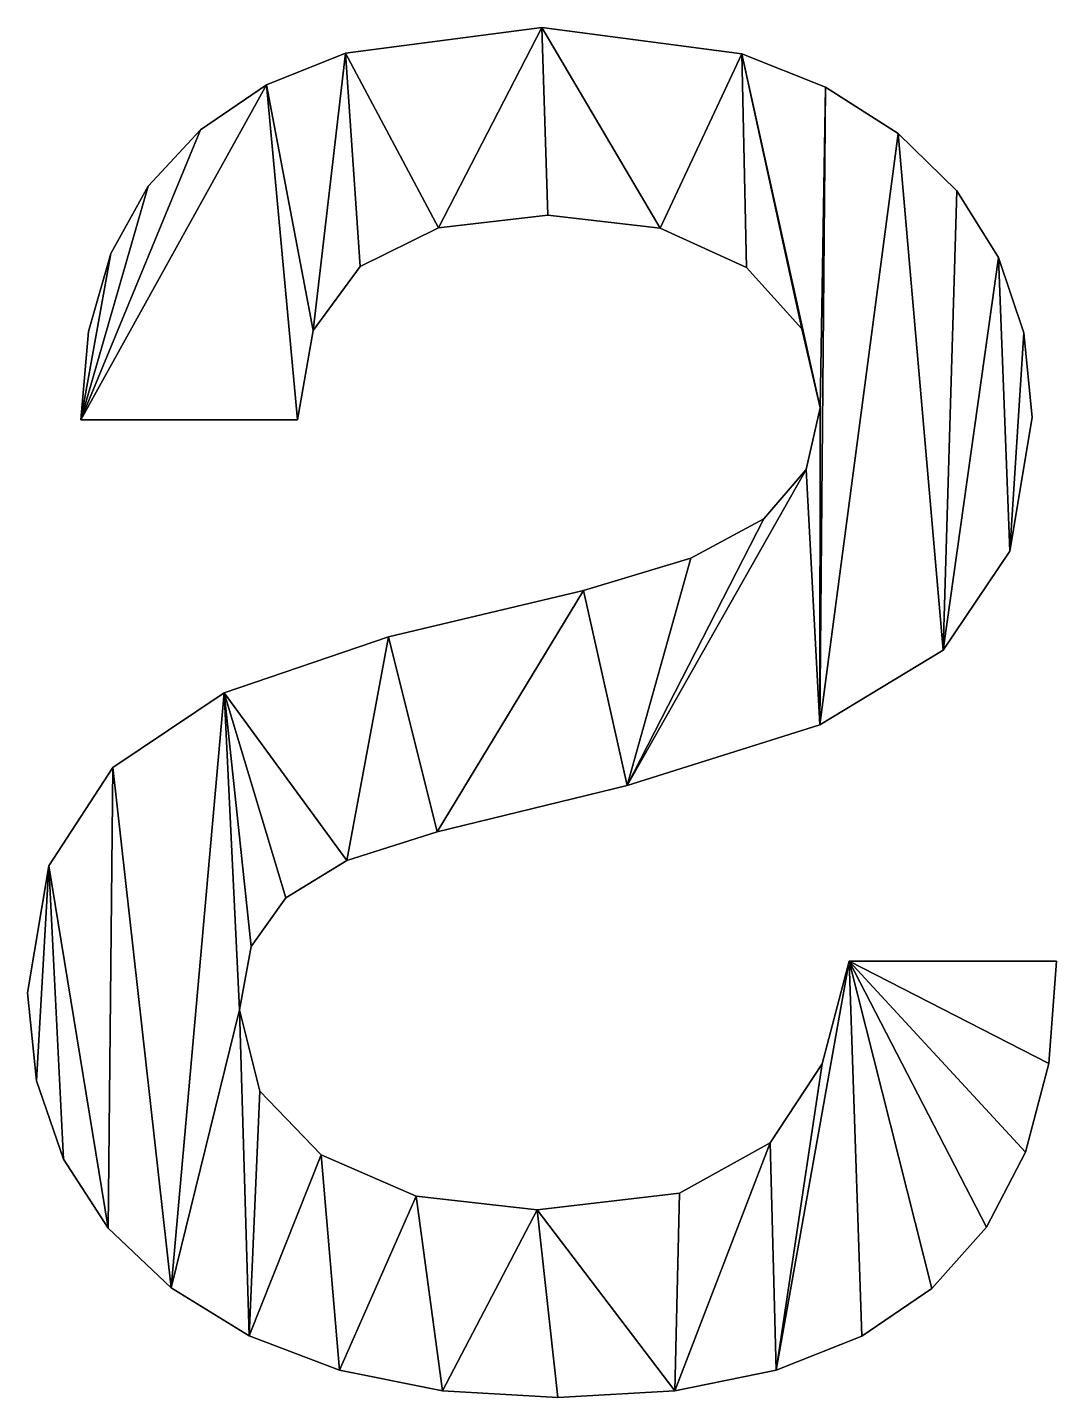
# Model space of a CAD drawing. Header units: metres. Extents: x -935 to 1842, y -1273 to 224.
# Drawn here: x 387.982 to 390.621, y 161.897 to 165.41 of the extents above; entities that cross this region are included whole.
import ezdxf

# ---------------------------------------------------------------- set-up
doc = ezdxf.new("R2010")
doc.units = ezdxf.units.M

msp = doc.modelspace()

# ---------------------------------------------------------------- meshes
at = {"layer": 'preset'}
mesh = msp.add_polyface(dxfattribs=at)
corners = [(389.8144, 165.3425), (390.0147, 164.4352), (390.0286, 165.2575), (389.9675, 164.6375), (389.826, 164.7946), (389.6043, 164.8954), (389.3016, 165.4104), (389.3166, 164.929), (389.036, 164.8962), (388.7982, 165.3448), (388.8355, 164.7977), (388.7153, 164.6336), (388.5957, 165.2628), (388.6752, 164.4039), (388.1196, 164.4039), (388.4261, 165.1479), (388.292, 165.003), (388.1962, 164.8306), (388.1388, 164.631), (390.5371, 164.6269), (390.5015, 164.0672), (390.5586, 164.4102), (390.4726, 164.8205), (390.3303, 163.8132), (390.3651, 164.991), (390.2146, 165.1385), (390.0137, 163.6217), (389.9788, 164.2765), (389.5205, 163.4662), (389.8709, 164.1507), (389.6833, 164.0499), (389.4081, 163.9663), (389.0326, 163.3474), (388.9078, 163.8475), (388.8013, 163.274), (388.4872, 163.7045), (388.6449, 163.1786), (388.5558, 163.0536), (388.5261, 162.8911), (390.0897, 163.0161), (390.6012, 162.7538), (390.6211, 163.0161), (390.5412, 162.5265), (390.4414, 162.3342), (390.3015, 162.1768), (390.1217, 162.0544), (389.902, 161.967), (390.0201, 162.7528), (389.8865, 162.5504), (389.6423, 161.9145), (389.6542, 162.4215), (389.2891, 162.3785), (389.3427, 161.897), (389.0468, 161.9146), (388.9788, 162.4137), (388.7829, 161.9674), (388.7356, 162.5191), (388.5508, 162.0553), (388.5785, 162.6825), (388.3507, 162.1784), (388.2011, 163.5131), (388.1895, 162.3311), (388.037, 163.2607), (388.0744, 162.5081), (388.0053, 162.7094), (387.9823, 162.9348)]
mesh.append_faces([[corners[k] for k in face] for face in [(14, 17, 18), (19, 20, 21), (39, 40, 41), (64, 62, 65)]], dxfattribs={"vtx0": -1})
mesh.append_faces([[corners[k] for k in face] for face in [(0, 1, 2), (1, 0, 3), (3, 0, 4), (4, 0, 5), (5, 6, 7), (7, 6, 8), (8, 9, 10), (10, 9, 11), (11, 12, 13), (13, 12, 14), (20, 22, 23), (23, 25, 26), (26, 27, 28), (28, 31, 32), (32, 33, 34), (34, 35, 36), (36, 35, 37), (37, 35, 38), (40, 39, 42), (42, 39, 43), (43, 39, 44), (44, 39, 45), (45, 39, 46), (46, 48, 49), (49, 51, 52), (52, 51, 53), (53, 54, 55), (55, 56, 57), (57, 38, 59), (59, 60, 61), (61, 62, 63), (63, 62, 64)]], dxfattribs={"vtx0": -1, "vtx1": -1})
mesh.append_faces([[corners[k] for k in face] for face in [(26, 2, 1), (59, 38, 35)]], dxfattribs={"vtx0": -1, "vtx1": -1, "vtx2": -1})
mesh.append_faces([[corners[k] for k in face] for face in [(5, 0, 6), (8, 6, 9), (11, 9, 12), (14, 12, 15), (14, 15, 16), (14, 16, 17), (20, 19, 22), (23, 22, 24), (23, 24, 25), (26, 25, 2), (26, 1, 27), (28, 27, 29), (28, 29, 30), (28, 30, 31), (32, 31, 33), (34, 33, 35), (46, 39, 47), (46, 47, 48), (49, 48, 50), (49, 50, 51), (53, 51, 54), (55, 54, 56), (57, 56, 58), (57, 58, 38), (59, 35, 60), (61, 60, 62)]], dxfattribs={"vtx0": -1, "vtx2": -1})
mesh = msp.add_polyface(dxfattribs=at)
corners = [(390.6012, 162.7538, 0.2), (390.0897, 163.0161, 0.2), (390.6211, 163.0161, 0.2), (390.5412, 162.5265, 0.2), (390.4414, 162.3342, 0.2), (390.3015, 162.1768, 0.2), (390.1217, 162.0544, 0.2), (389.902, 161.967, 0.2), (390.0201, 162.7528, 0.2), (389.8865, 162.5504, 0.2), (389.6423, 161.9145, 0.2), (389.6542, 162.4215, 0.2), (389.2891, 162.3785, 0.2), (389.3427, 161.897, 0.2), (389.0468, 161.9146, 0.2), (388.9788, 162.4137, 0.2), (388.7829, 161.9674, 0.2), (388.7356, 162.5191, 0.2), (388.5508, 162.0553, 0.2), (388.5785, 162.6825, 0.2), (388.5261, 162.8911, 0.2), (388.3507, 162.1784, 0.2), (388.4872, 163.7045, 0.2), (388.2011, 163.5131, 0.2), (388.1895, 162.3311, 0.2), (388.037, 163.2607, 0.2), (388.0744, 162.5081, 0.2), (388.0053, 162.7094, 0.2), (387.9823, 162.9348, 0.2), (390.5015, 164.0672, 0.2), (390.5371, 164.6269, 0.2), (390.5586, 164.4102, 0.2), (390.4726, 164.8205, 0.2), (390.3303, 163.8132, 0.2), (390.3651, 164.991, 0.2), (390.2146, 165.1385, 0.2), (390.0137, 163.6217, 0.2), (390.0286, 165.2575, 0.2), (390.0147, 164.4352, 0.2), (389.9788, 164.2765, 0.2), (389.5205, 163.4662, 0.2), (389.8709, 164.1507, 0.2), (389.6833, 164.0499, 0.2), (389.4081, 163.9663, 0.2), (389.0326, 163.3474, 0.2), (388.9078, 163.8475, 0.2), (388.8013, 163.274, 0.2), (388.6449, 163.1786, 0.2), (388.5558, 163.0536, 0.2), (389.8144, 165.3425, 0.2), (389.9675, 164.6375, 0.2), (389.826, 164.7946, 0.2), (389.6043, 164.8954, 0.2), (389.3016, 165.4104, 0.2), (389.3166, 164.929, 0.2), (389.036, 164.8962, 0.2), (388.7982, 165.3448, 0.2), (388.8355, 164.7977, 0.2), (388.7153, 164.6336, 0.2), (388.5957, 165.2628, 0.2), (388.6752, 164.4039, 0.2), (388.1196, 164.4039, 0.2), (388.4261, 165.1479, 0.2), (388.292, 165.003, 0.2), (388.1962, 164.8306, 0.2), (388.1388, 164.631, 0.2)]
mesh.append_faces([[corners[k] for k in face] for face in [(0, 1, 2), (25, 27, 28), (29, 30, 31), (64, 61, 65)]], dxfattribs={"vtx0": -1})
mesh.append_faces([[corners[k] for k in face] for face in [(1, 7, 8), (8, 7, 9), (9, 10, 11), (11, 10, 12), (12, 14, 15), (15, 16, 17), (17, 18, 19), (19, 18, 20), (22, 21, 23), (23, 24, 25), (30, 29, 32), (32, 33, 34), (34, 33, 35), (35, 36, 37), (38, 36, 39), (39, 40, 41), (41, 40, 42), (42, 40, 43), (43, 44, 45), (45, 46, 22), (49, 52, 53), (53, 55, 56), (56, 58, 59), (59, 61, 62), (62, 61, 63), (63, 61, 64)]], dxfattribs={"vtx0": -1, "vtx1": -1})
mesh.append_faces([[corners[k] for k in face] for face in [(20, 21, 22), (37, 36, 38)]], dxfattribs={"vtx0": -1, "vtx1": -1, "vtx2": -1})
mesh.append_faces([[corners[k] for k in face] for face in [(1, 0, 3), (1, 3, 4), (1, 4, 5), (1, 5, 6), (1, 6, 7), (9, 7, 10), (12, 10, 13), (12, 13, 14), (15, 14, 16), (17, 16, 18), (20, 18, 21), (23, 21, 24), (25, 24, 26), (25, 26, 27), (32, 29, 33), (35, 33, 36), (39, 36, 40), (43, 40, 44), (45, 44, 46), (22, 46, 47), (22, 47, 48), (22, 48, 20), (38, 49, 37), (49, 38, 50), (49, 50, 51), (49, 51, 52), (53, 52, 54), (53, 54, 55), (56, 55, 57), (56, 57, 58), (59, 58, 60), (59, 60, 61)]], dxfattribs={"vtx0": -1, "vtx2": -1})
mesh = msp.add_polyface(dxfattribs=at)
corners = [(389.3016, 165.4104, 0.2), (388.7982, 165.3448), (389.3016, 165.4104), (388.7982, 165.3448, 0.2)]
mesh.append_faces([[corners[k] for k in face] for face in [(0, 1, 2), (1, 0, 3)]], dxfattribs={"vtx0": -1})
mesh = msp.add_polyface(dxfattribs=at)
corners = [(389.8144, 165.3425, 0.2), (389.3016, 165.4104), (389.8144, 165.3425), (389.3016, 165.4104, 0.2)]
mesh.append_faces([[corners[k] for k in face] for face in [(0, 1, 2), (1, 0, 3)]], dxfattribs={"vtx0": -1})
mesh = msp.add_polyface(dxfattribs=at)
corners = [(388.7982, 165.3448, 0.2), (388.5957, 165.2628), (388.7982, 165.3448), (388.5957, 165.2628, 0.2)]
mesh.append_faces([[corners[k] for k in face] for face in [(0, 1, 2), (1, 0, 3)]], dxfattribs={"vtx0": -1})
mesh = msp.add_polyface(dxfattribs=at)
corners = [(390.0286, 165.2575, 0.2), (389.8144, 165.3425), (390.0286, 165.2575), (389.8144, 165.3425, 0.2)]
mesh.append_faces([[corners[k] for k in face] for face in [(0, 1, 2), (1, 0, 3)]], dxfattribs={"vtx0": -1})
mesh = msp.add_polyface(dxfattribs=at)
corners = [(388.5957, 165.2628, 0.2), (388.4261, 165.1479), (388.5957, 165.2628), (388.4261, 165.1479, 0.2)]
mesh.append_faces([[corners[k] for k in face] for face in [(0, 1, 2), (1, 0, 3)]], dxfattribs={"vtx0": -1})
mesh = msp.add_polyface(dxfattribs=at)
corners = [(390.2146, 165.1385, 0.2), (390.0286, 165.2575), (390.2146, 165.1385), (390.0286, 165.2575, 0.2)]
mesh.append_faces([[corners[k] for k in face] for face in [(0, 1, 2), (1, 0, 3)]], dxfattribs={"vtx0": -1})
mesh = msp.add_polyface(dxfattribs=at)
corners = [(388.4261, 165.1479), (388.292, 165.003, 0.2), (388.292, 165.003), (388.4261, 165.1479, 0.2)]
mesh.append_faces([[corners[k] for k in face] for face in [(0, 1, 2), (1, 0, 3)]], dxfattribs={"vtx0": -1})
mesh = msp.add_polyface(dxfattribs=at)
corners = [(390.3651, 164.991, 0.2), (390.2146, 165.1385), (390.3651, 164.991), (390.2146, 165.1385, 0.2)]
mesh.append_faces([[corners[k] for k in face] for face in [(0, 1, 2), (1, 0, 3)]], dxfattribs={"vtx0": -1})
mesh = msp.add_polyface(dxfattribs=at)
corners = [(388.292, 165.003), (388.1962, 164.8306, 0.2), (388.1962, 164.8306), (388.292, 165.003, 0.2)]
mesh.append_faces([[corners[k] for k in face] for face in [(0, 1, 2), (1, 0, 3)]], dxfattribs={"vtx0": -1})
mesh = msp.add_polyface(dxfattribs=at)
corners = [(390.3651, 164.991, 0.2), (390.4726, 164.8205), (390.4726, 164.8205, 0.2), (390.3651, 164.991)]
mesh.append_faces([[corners[k] for k in face] for face in [(0, 1, 2), (1, 0, 3)]], dxfattribs={"vtx0": -1})
mesh = msp.add_polyface(dxfattribs=at)
corners = [(389.036, 164.8962, 0.2), (389.3166, 164.929), (389.036, 164.8962), (389.3166, 164.929, 0.2)]
mesh.append_faces([[corners[k] for k in face] for face in [(0, 1, 2), (1, 0, 3)]], dxfattribs={"vtx0": -1})
mesh = msp.add_polyface(dxfattribs=at)
corners = [(389.3166, 164.929, 0.2), (389.6043, 164.8954), (389.3166, 164.929), (389.6043, 164.8954, 0.2)]
mesh.append_faces([[corners[k] for k in face] for face in [(0, 1, 2), (1, 0, 3)]], dxfattribs={"vtx0": -1})
mesh = msp.add_polyface(dxfattribs=at)
corners = [(388.8355, 164.7977, 0.2), (389.036, 164.8962), (388.8355, 164.7977), (389.036, 164.8962, 0.2)]
mesh.append_faces([[corners[k] for k in face] for face in [(0, 1, 2), (1, 0, 3)]], dxfattribs={"vtx0": -1})
mesh = msp.add_polyface(dxfattribs=at)
corners = [(389.6043, 164.8954, 0.2), (389.826, 164.7946), (389.6043, 164.8954), (389.826, 164.7946, 0.2)]
mesh.append_faces([[corners[k] for k in face] for face in [(0, 1, 2), (1, 0, 3)]], dxfattribs={"vtx0": -1})
mesh = msp.add_polyface(dxfattribs=at)
corners = [(388.1962, 164.8306), (388.1388, 164.631, 0.2), (388.1388, 164.631), (388.1962, 164.8306, 0.2)]
mesh.append_faces([[corners[k] for k in face] for face in [(0, 1, 2), (1, 0, 3)]], dxfattribs={"vtx0": -1})
mesh = msp.add_polyface(dxfattribs=at)
corners = [(390.4726, 164.8205, 0.2), (390.5371, 164.6269), (390.5371, 164.6269, 0.2), (390.4726, 164.8205)]
mesh.append_faces([[corners[k] for k in face] for face in [(0, 1, 2), (1, 0, 3)]], dxfattribs={"vtx0": -1})
mesh = msp.add_polyface(dxfattribs=at)
corners = [(388.8355, 164.7977, 0.2), (388.7153, 164.6336), (388.7153, 164.6336, 0.2), (388.8355, 164.7977)]
mesh.append_faces([[corners[k] for k in face] for face in [(0, 1, 2), (1, 0, 3)]], dxfattribs={"vtx0": -1})
mesh = msp.add_polyface(dxfattribs=at)
corners = [(389.826, 164.7946), (389.9675, 164.6375, 0.2), (389.9675, 164.6375), (389.826, 164.7946, 0.2)]
mesh.append_faces([[corners[k] for k in face] for face in [(0, 1, 2), (1, 0, 3)]], dxfattribs={"vtx0": -1})
mesh = msp.add_polyface(dxfattribs=at)
corners = [(388.1388, 164.631), (388.1196, 164.4039, 0.2), (388.1196, 164.4039), (388.1388, 164.631, 0.2)]
mesh.append_faces([[corners[k] for k in face] for face in [(0, 1, 2), (1, 0, 3)]], dxfattribs={"vtx0": -1})
mesh = msp.add_polyface(dxfattribs=at)
corners = [(388.7153, 164.6336, 0.2), (388.6752, 164.4039), (388.6752, 164.4039, 0.2), (388.7153, 164.6336)]
mesh.append_faces([[corners[k] for k in face] for face in [(0, 1, 2), (1, 0, 3)]], dxfattribs={"vtx0": -1})
mesh = msp.add_polyface(dxfattribs=at)
corners = [(389.9675, 164.6375), (390.0147, 164.4352, 0.2), (390.0147, 164.4352), (389.9675, 164.6375, 0.2)]
mesh.append_faces([[corners[k] for k in face] for face in [(0, 1, 2), (1, 0, 3)]], dxfattribs={"vtx0": -1})
mesh = msp.add_polyface(dxfattribs=at)
corners = [(390.5371, 164.6269, 0.2), (390.5586, 164.4102), (390.5586, 164.4102, 0.2), (390.5371, 164.6269)]
mesh.append_faces([[corners[k] for k in face] for face in [(0, 1, 2), (1, 0, 3)]], dxfattribs={"vtx0": -1})
mesh = msp.add_polyface(dxfattribs=at)
corners = [(390.0147, 164.4352), (389.9788, 164.2765, 0.2), (389.9788, 164.2765), (390.0147, 164.4352, 0.2)]
mesh.append_faces([[corners[k] for k in face] for face in [(0, 1, 2), (1, 0, 3)]], dxfattribs={"vtx0": -1})
mesh = msp.add_polyface(dxfattribs=at)
corners = [(388.1196, 164.4039, 0.2), (388.6752, 164.4039), (388.1196, 164.4039), (388.6752, 164.4039, 0.2)]
mesh.append_faces([[corners[k] for k in face] for face in [(0, 1, 2), (1, 0, 3)]], dxfattribs={"vtx0": -1})
mesh = msp.add_polyface(dxfattribs=at)
corners = [(390.5586, 164.4102, 0.2), (390.5015, 164.0672), (390.5015, 164.0672, 0.2), (390.5586, 164.4102)]
mesh.append_faces([[corners[k] for k in face] for face in [(0, 1, 2), (1, 0, 3)]], dxfattribs={"vtx0": -1})
mesh = msp.add_polyface(dxfattribs=at)
corners = [(389.9788, 164.2765), (389.8709, 164.1507, 0.2), (389.8709, 164.1507), (389.9788, 164.2765, 0.2)]
mesh.append_faces([[corners[k] for k in face] for face in [(0, 1, 2), (1, 0, 3)]], dxfattribs={"vtx0": -1})
mesh = msp.add_polyface(dxfattribs=at)
corners = [(389.8709, 164.1507, 0.2), (389.6833, 164.0499), (389.8709, 164.1507), (389.6833, 164.0499, 0.2)]
mesh.append_faces([[corners[k] for k in face] for face in [(0, 1, 2), (1, 0, 3)]], dxfattribs={"vtx0": -1})
mesh = msp.add_polyface(dxfattribs=at)
corners = [(389.6833, 164.0499, 0.2), (389.4081, 163.9663), (389.6833, 164.0499), (389.4081, 163.9663, 0.2)]
mesh.append_faces([[corners[k] for k in face] for face in [(0, 1, 2), (1, 0, 3)]], dxfattribs={"vtx0": -1})
mesh = msp.add_polyface(dxfattribs=at)
corners = [(390.5015, 164.0672, 0.2), (390.3303, 163.8132), (390.3303, 163.8132, 0.2), (390.5015, 164.0672)]
mesh.append_faces([[corners[k] for k in face] for face in [(0, 1, 2), (1, 0, 3)]], dxfattribs={"vtx0": -1})
mesh = msp.add_polyface(dxfattribs=at)
corners = [(389.4081, 163.9663, 0.2), (388.9078, 163.8475), (389.4081, 163.9663), (388.9078, 163.8475, 0.2)]
mesh.append_faces([[corners[k] for k in face] for face in [(0, 1, 2), (1, 0, 3)]], dxfattribs={"vtx0": -1})
mesh = msp.add_polyface(dxfattribs=at)
corners = [(388.9078, 163.8475, 0.2), (388.4872, 163.7045), (388.9078, 163.8475), (388.4872, 163.7045, 0.2)]
mesh.append_faces([[corners[k] for k in face] for face in [(0, 1, 2), (1, 0, 3)]], dxfattribs={"vtx0": -1})
mesh = msp.add_polyface(dxfattribs=at)
corners = [(390.0137, 163.6217, 0.2), (390.3303, 163.8132), (390.0137, 163.6217), (390.3303, 163.8132, 0.2)]
mesh.append_faces([[corners[k] for k in face] for face in [(0, 1, 2), (1, 0, 3)]], dxfattribs={"vtx0": -1})
mesh = msp.add_polyface(dxfattribs=at)
corners = [(388.4872, 163.7045, 0.2), (388.2011, 163.5131), (388.4872, 163.7045), (388.2011, 163.5131, 0.2)]
mesh.append_faces([[corners[k] for k in face] for face in [(0, 1, 2), (1, 0, 3)]], dxfattribs={"vtx0": -1})
mesh = msp.add_polyface(dxfattribs=at)
corners = [(389.5205, 163.4662, 0.2), (390.0137, 163.6217), (389.5205, 163.4662), (390.0137, 163.6217, 0.2)]
mesh.append_faces([[corners[k] for k in face] for face in [(0, 1, 2), (1, 0, 3)]], dxfattribs={"vtx0": -1})
mesh = msp.add_polyface(dxfattribs=at)
corners = [(388.2011, 163.5131), (388.037, 163.2607, 0.2), (388.037, 163.2607), (388.2011, 163.5131, 0.2)]
mesh.append_faces([[corners[k] for k in face] for face in [(0, 1, 2), (1, 0, 3)]], dxfattribs={"vtx0": -1})
mesh = msp.add_polyface(dxfattribs=at)
corners = [(389.0326, 163.3474, 0.2), (389.5205, 163.4662), (389.0326, 163.3474), (389.5205, 163.4662, 0.2)]
mesh.append_faces([[corners[k] for k in face] for face in [(0, 1, 2), (1, 0, 3)]], dxfattribs={"vtx0": -1})
mesh = msp.add_polyface(dxfattribs=at)
corners = [(388.8013, 163.274, 0.2), (389.0326, 163.3474), (388.8013, 163.274), (389.0326, 163.3474, 0.2)]
mesh.append_faces([[corners[k] for k in face] for face in [(0, 1, 2), (1, 0, 3)]], dxfattribs={"vtx0": -1})
mesh = msp.add_polyface(dxfattribs=at)
corners = [(388.6449, 163.1786, 0.2), (388.8013, 163.274), (388.6449, 163.1786), (388.8013, 163.274, 0.2)]
mesh.append_faces([[corners[k] for k in face] for face in [(0, 1, 2), (1, 0, 3)]], dxfattribs={"vtx0": -1})
mesh = msp.add_polyface(dxfattribs=at)
corners = [(388.037, 163.2607), (387.9823, 162.9348, 0.2), (387.9823, 162.9348), (388.037, 163.2607, 0.2)]
mesh.append_faces([[corners[k] for k in face] for face in [(0, 1, 2), (1, 0, 3)]], dxfattribs={"vtx0": -1})
mesh = msp.add_polyface(dxfattribs=at)
corners = [(388.6449, 163.1786, 0.2), (388.5558, 163.0536), (388.5558, 163.0536, 0.2), (388.6449, 163.1786)]
mesh.append_faces([[corners[k] for k in face] for face in [(0, 1, 2), (1, 0, 3)]], dxfattribs={"vtx0": -1})
mesh = msp.add_polyface(dxfattribs=at)
corners = [(388.5558, 163.0536, 0.2), (388.5261, 162.8911), (388.5261, 162.8911, 0.2), (388.5558, 163.0536)]
mesh.append_faces([[corners[k] for k in face] for face in [(0, 1, 2), (1, 0, 3)]], dxfattribs={"vtx0": -1})
mesh = msp.add_polyface(dxfattribs=at)
corners = [(390.0897, 163.0161), (390.0201, 162.7528, 0.2), (390.0201, 162.7528), (390.0897, 163.0161, 0.2)]
mesh.append_faces([[corners[k] for k in face] for face in [(0, 1, 2), (1, 0, 3)]], dxfattribs={"vtx0": -1})
mesh = msp.add_polyface(dxfattribs=at)
corners = [(390.6211, 163.0161, 0.2), (390.0897, 163.0161), (390.6211, 163.0161), (390.0897, 163.0161, 0.2)]
mesh.append_faces([[corners[k] for k in face] for face in [(0, 1, 2), (1, 0, 3)]], dxfattribs={"vtx0": -1})
mesh = msp.add_polyface(dxfattribs=at)
corners = [(390.6211, 163.0161, 0.2), (390.6012, 162.7538), (390.6012, 162.7538, 0.2), (390.6211, 163.0161)]
mesh.append_faces([[corners[k] for k in face] for face in [(0, 1, 2), (1, 0, 3)]], dxfattribs={"vtx0": -1})
mesh = msp.add_polyface(dxfattribs=at)
corners = [(387.9823, 162.9348), (388.0053, 162.7094, 0.2), (388.0053, 162.7094), (387.9823, 162.9348, 0.2)]
mesh.append_faces([[corners[k] for k in face] for face in [(0, 1, 2), (1, 0, 3)]], dxfattribs={"vtx0": -1})
mesh = msp.add_polyface(dxfattribs=at)
corners = [(388.5261, 162.8911, 0.2), (388.5785, 162.6825), (388.5785, 162.6825, 0.2), (388.5261, 162.8911)]
mesh.append_faces([[corners[k] for k in face] for face in [(0, 1, 2), (1, 0, 3)]], dxfattribs={"vtx0": -1})
mesh = msp.add_polyface(dxfattribs=at)
corners = [(390.0201, 162.7528), (389.8865, 162.5504, 0.2), (389.8865, 162.5504), (390.0201, 162.7528, 0.2)]
mesh.append_faces([[corners[k] for k in face] for face in [(0, 1, 2), (1, 0, 3)]], dxfattribs={"vtx0": -1})
mesh = msp.add_polyface(dxfattribs=at)
corners = [(390.6012, 162.7538, 0.2), (390.5412, 162.5265), (390.5412, 162.5265, 0.2), (390.6012, 162.7538)]
mesh.append_faces([[corners[k] for k in face] for face in [(0, 1, 2), (1, 0, 3)]], dxfattribs={"vtx0": -1})
mesh = msp.add_polyface(dxfattribs=at)
corners = [(388.0053, 162.7094), (388.0744, 162.5081, 0.2), (388.0744, 162.5081), (388.0053, 162.7094, 0.2)]
mesh.append_faces([[corners[k] for k in face] for face in [(0, 1, 2), (1, 0, 3)]], dxfattribs={"vtx0": -1})
mesh = msp.add_polyface(dxfattribs=at)
corners = [(388.5785, 162.6825, 0.2), (388.7356, 162.5191), (388.7356, 162.5191, 0.2), (388.5785, 162.6825)]
mesh.append_faces([[corners[k] for k in face] for face in [(0, 1, 2), (1, 0, 3)]], dxfattribs={"vtx0": -1})
mesh = msp.add_polyface(dxfattribs=at)
corners = [(389.8865, 162.5504, 0.2), (389.6542, 162.4215), (389.8865, 162.5504), (389.6542, 162.4215, 0.2)]
mesh.append_faces([[corners[k] for k in face] for face in [(0, 1, 2), (1, 0, 3)]], dxfattribs={"vtx0": -1})
mesh = msp.add_polyface(dxfattribs=at)
corners = [(388.0744, 162.5081), (388.1895, 162.3311, 0.2), (388.1895, 162.3311), (388.0744, 162.5081, 0.2)]
mesh.append_faces([[corners[k] for k in face] for face in [(0, 1, 2), (1, 0, 3)]], dxfattribs={"vtx0": -1})
mesh = msp.add_polyface(dxfattribs=at)
corners = [(388.9788, 162.4137, 0.2), (388.7356, 162.5191), (388.9788, 162.4137), (388.7356, 162.5191, 0.2)]
mesh.append_faces([[corners[k] for k in face] for face in [(0, 1, 2), (1, 0, 3)]], dxfattribs={"vtx0": -1})
mesh = msp.add_polyface(dxfattribs=at)
corners = [(390.5412, 162.5265, 0.2), (390.4414, 162.3342), (390.4414, 162.3342, 0.2), (390.5412, 162.5265)]
mesh.append_faces([[corners[k] for k in face] for face in [(0, 1, 2), (1, 0, 3)]], dxfattribs={"vtx0": -1})
mesh = msp.add_polyface(dxfattribs=at)
corners = [(389.2891, 162.3785, 0.2), (388.9788, 162.4137), (389.2891, 162.3785), (388.9788, 162.4137, 0.2)]
mesh.append_faces([[corners[k] for k in face] for face in [(0, 1, 2), (1, 0, 3)]], dxfattribs={"vtx0": -1})
mesh = msp.add_polyface(dxfattribs=at)
corners = [(389.6542, 162.4215, 0.2), (389.2891, 162.3785), (389.6542, 162.4215), (389.2891, 162.3785, 0.2)]
mesh.append_faces([[corners[k] for k in face] for face in [(0, 1, 2), (1, 0, 3)]], dxfattribs={"vtx0": -1})
mesh = msp.add_polyface(dxfattribs=at)
corners = [(388.1895, 162.3311, 0.2), (388.3507, 162.1784), (388.1895, 162.3311), (388.3507, 162.1784, 0.2)]
mesh.append_faces([[corners[k] for k in face] for face in [(0, 1, 2), (1, 0, 3)]], dxfattribs={"vtx0": -1})
mesh = msp.add_polyface(dxfattribs=at)
corners = [(390.4414, 162.3342, 0.2), (390.3015, 162.1768), (390.3015, 162.1768, 0.2), (390.4414, 162.3342)]
mesh.append_faces([[corners[k] for k in face] for face in [(0, 1, 2), (1, 0, 3)]], dxfattribs={"vtx0": -1})
mesh = msp.add_polyface(dxfattribs=at)
corners = [(388.3507, 162.1784, 0.2), (388.5508, 162.0553), (388.3507, 162.1784), (388.5508, 162.0553, 0.2)]
mesh.append_faces([[corners[k] for k in face] for face in [(0, 1, 2), (1, 0, 3)]], dxfattribs={"vtx0": -1})
mesh = msp.add_polyface(dxfattribs=at)
corners = [(390.1217, 162.0544, 0.2), (390.3015, 162.1768), (390.1217, 162.0544), (390.3015, 162.1768, 0.2)]
mesh.append_faces([[corners[k] for k in face] for face in [(0, 1, 2), (1, 0, 3)]], dxfattribs={"vtx0": -1})
mesh = msp.add_polyface(dxfattribs=at)
corners = [(388.5508, 162.0553, 0.2), (388.7829, 161.9674), (388.5508, 162.0553), (388.7829, 161.9674, 0.2)]
mesh.append_faces([[corners[k] for k in face] for face in [(0, 1, 2), (1, 0, 3)]], dxfattribs={"vtx0": -1})
mesh = msp.add_polyface(dxfattribs=at)
corners = [(389.902, 161.967, 0.2), (390.1217, 162.0544), (389.902, 161.967), (390.1217, 162.0544, 0.2)]
mesh.append_faces([[corners[k] for k in face] for face in [(0, 1, 2), (1, 0, 3)]], dxfattribs={"vtx0": -1})
mesh = msp.add_polyface(dxfattribs=at)
corners = [(388.7829, 161.9674, 0.2), (389.0468, 161.9146), (388.7829, 161.9674), (389.0468, 161.9146, 0.2)]
mesh.append_faces([[corners[k] for k in face] for face in [(0, 1, 2), (1, 0, 3)]], dxfattribs={"vtx0": -1})
mesh = msp.add_polyface(dxfattribs=at)
corners = [(389.6423, 161.9145, 0.2), (389.902, 161.967), (389.6423, 161.9145), (389.902, 161.967, 0.2)]
mesh.append_faces([[corners[k] for k in face] for face in [(0, 1, 2), (1, 0, 3)]], dxfattribs={"vtx0": -1})
mesh = msp.add_polyface(dxfattribs=at)
corners = [(389.0468, 161.9146, 0.2), (389.3427, 161.897), (389.0468, 161.9146), (389.3427, 161.897, 0.2)]
mesh.append_faces([[corners[k] for k in face] for face in [(0, 1, 2), (1, 0, 3)]], dxfattribs={"vtx0": -1})
mesh = msp.add_polyface(dxfattribs=at)
corners = [(389.3427, 161.897, 0.2), (389.6423, 161.9145), (389.3427, 161.897), (389.6423, 161.9145, 0.2)]
mesh.append_faces([[corners[k] for k in face] for face in [(0, 1, 2), (1, 0, 3)]], dxfattribs={"vtx0": -1})

doc.saveas('drawing.dxf')
